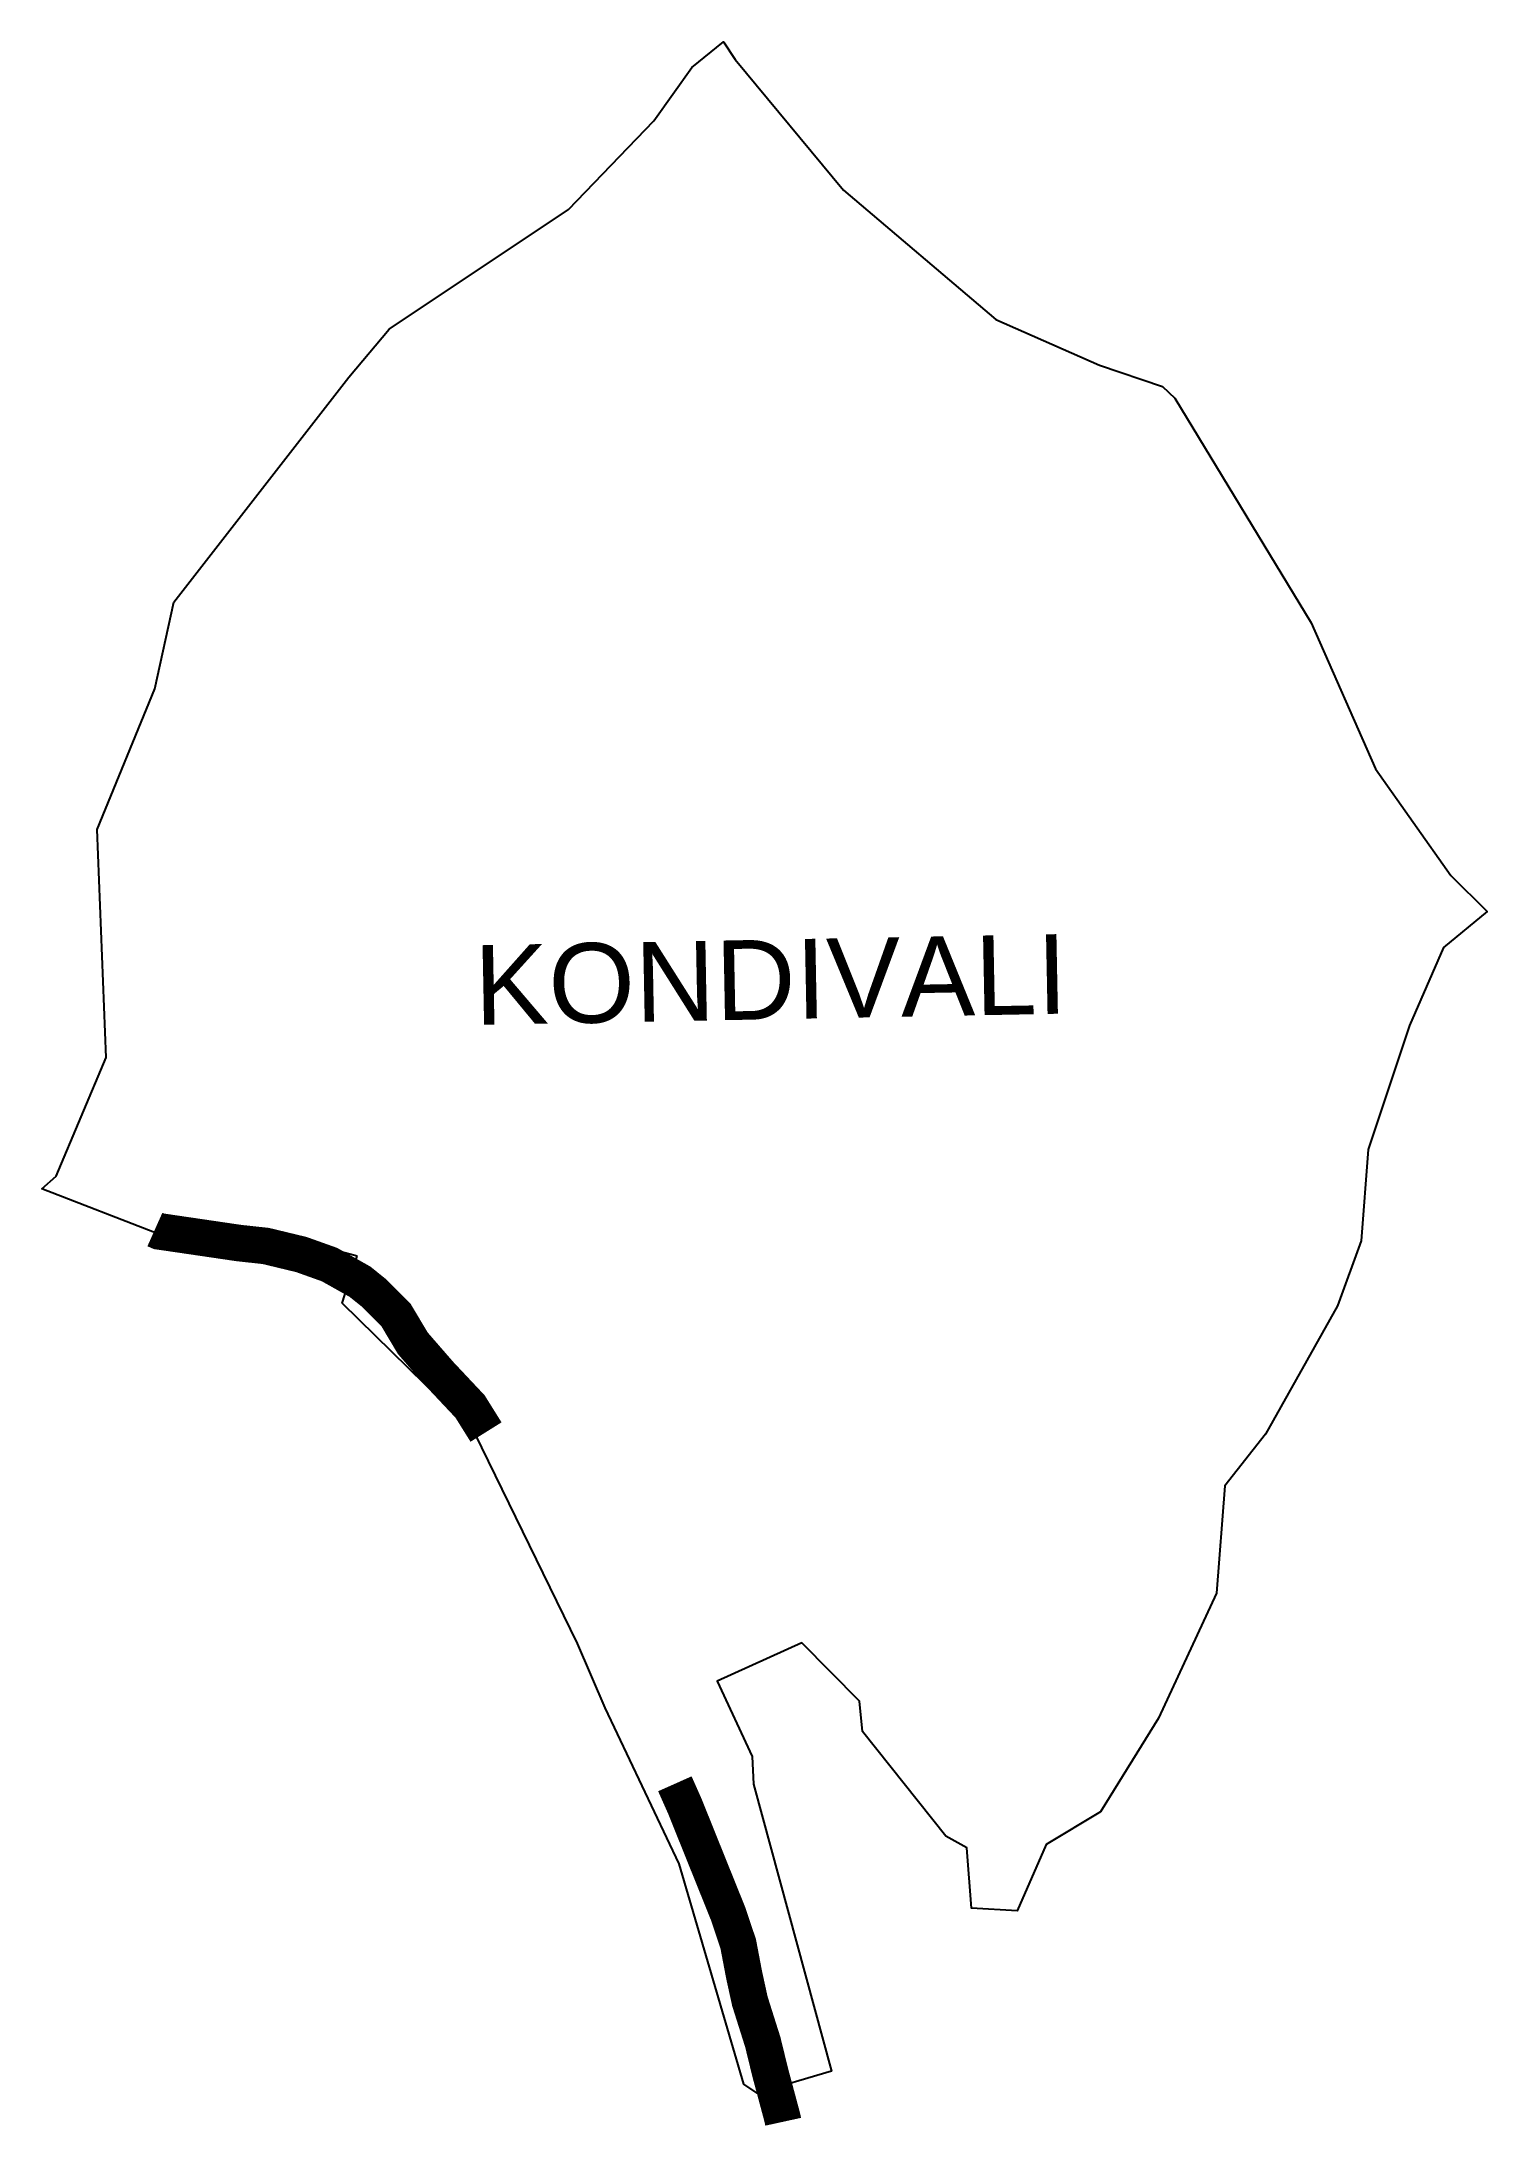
# Model space of a CAD drawing. Header units: metres. Extents: x 286662 to 288636, y 2001490 to 2004355.
import ezdxf

# ---------------------------------------------------------------- set-up
doc = ezdxf.new("R2010")
doc.units = ezdxf.units.M
for name, color, linetype in [('UNPROTECTED', 130, 'Continuous'), ('village', 3, 'Continuous'), ('VILLAGE NAME', 250, 'Continuous')]:
    doc.layers.add(name, color=color, linetype=linetype)
doc.styles.get("Standard").update_dxf_attribs({"font": 'simplex.shx'})

msp = doc.modelspace()

# ---------------------------------------------------------------- linework, layer by layer
at = {"layer": 'UNPROTECTED', "flags": 128}
msp.add_lwpolyline([(286816.6, 2002733.1, 50, 50, 0), (286822.2, 2002730.6, 50, 50, 0), (286836, 2002728.6, 50, 50, 0), (286931.3, 2002714.6, 50, 50, 0), (286968.1, 2002710.6, 50, 50, 0), (287016.6, 2002698.9, 50, 50, 0), (287055, 2002685.2, 50, 50, 0), (287096.7, 2002661.8, 50, 50, 0), (287116.3, 2002646.1, 50, 50, 0), (287145.8, 2002616.5, 50, 50, 0), (287168.9, 2002577.7, 50, 50, 0), (287205.6, 2002535.5, 50, 50, 0), (287247.1, 2002491.4, 50, 50, 0), (287268.9, 2002456.5, 0, 0, 0)], format="xyseb", dxfattribs=at)
at = {"layer": 'UNPROTECTED', "const_width": 50, "flags": 128}
msp.add_lwpolyline([(287526.8, 2001976.2), (287540.5, 2001945.4), (287571.4, 2001868.6), (287599.4, 2001799.1), (287613.3, 2001757.8), (287621.5, 2001714.8), (287629.3, 2001679.2), (287646.9, 2001623.5), (287657.3, 2001581), (287673.4, 2001521.1), (287674.8, 2001514.7)], dxfattribs=at)
at = {"layer": 'village', "flags": 128}
msp.add_lwpolyline([(287757.3, 2004152.3), (287965.1, 2003975.5)], dxfattribs=at)
at = {"layer": 'village', "color": 3}
for points in [[(287093.1, 2002696.7, 0), (286976.7, 2002727.9, 0), (286842.4, 2002738.6, 0), (286822, 2002726.5, 0), (286662.3, 2002788.6, 0), (286681.7, 2002806.1, 0), (286749.9, 2002968.1, 0), (286737.9, 2003279.1, 0), (286816.7, 2003471.6, 0), (286842.3, 2003589.7, 0), (287081.5, 2003897, 0), (287136.8, 2003962.3, 0), (287381.5, 2004125.9, 0), (287497.9, 2004246.8, 0), (287550.1, 2004319.9, 0), (287593.2, 2004354.7, 0), (287609.1, 2004330.8, 0), (287757.3, 2004152.3, 0)], [(287965.1, 2003975.5, 0), (288107, 2003913.2, 0), (288192.8, 2003884.3, 0), (288209.5, 2003868.5, 0), (288395.7, 2003561.7, 0), (288484, 2003362.1, 0), (288586.6, 2003216.6, 0), (288636.1, 2003167.5, 0), (288576.7, 2003118.2, 0), (288530.1, 2003011.8, 0), (288473.7, 2002842.2, 0), (288464.2, 2002717.4, 0), (288432.1, 2002628.8, 0), (288333.5, 2002453.5, 0), (288278, 2002383.2, 0), (288266.7, 2002236.6, 0), (288187.4, 2002065.8, 0), (288108, 2001938.1, 0), (288033.8, 2001893.5, 0), (287994.4, 2001802.9, 0), (287932.1, 2001806.4, 0), (287925.7, 2001888.7, 0), (287896.9, 2001904.7, 0), (287783.3, 2002047.8, 0), (287778.9, 2002089, 0), (287700.3, 2002168.9, 0), (287584.7, 2002116.2, 0), (287632.3, 2002013.4, 0), (287634, 2001975.8, 0), (287740.7, 2001583.6, 0), (287639, 2001553.8, 0), (287620.9, 2001565.9, 0), (287532.5, 2001867.1, 0), (287431.6, 2002080, 0), (287394, 2002167.8, 0), (287253.4, 2002454.8, 0), (287072.5, 2002632.7, 0), (287093.1, 2002696.7, 0)]]:
    msp.add_polyline3d(points, dxfattribs=at)

# ---------------------------------------------------------------- texts
at = {"layer": 'VILLAGE NAME', "insert": (287251.7, 2003121.1), "char_height": 108.748, "attachment_point": 1, "rotation": 1.1028}
msp.add_mtext_dynamic_manual_height_columns('{\\fArial|b0|i0|c0|p34;KONDIVALI}', width=726.929, gutter_width=543.7, heights=[0], dxfattribs=at)

doc.saveas('drawing.dxf')
